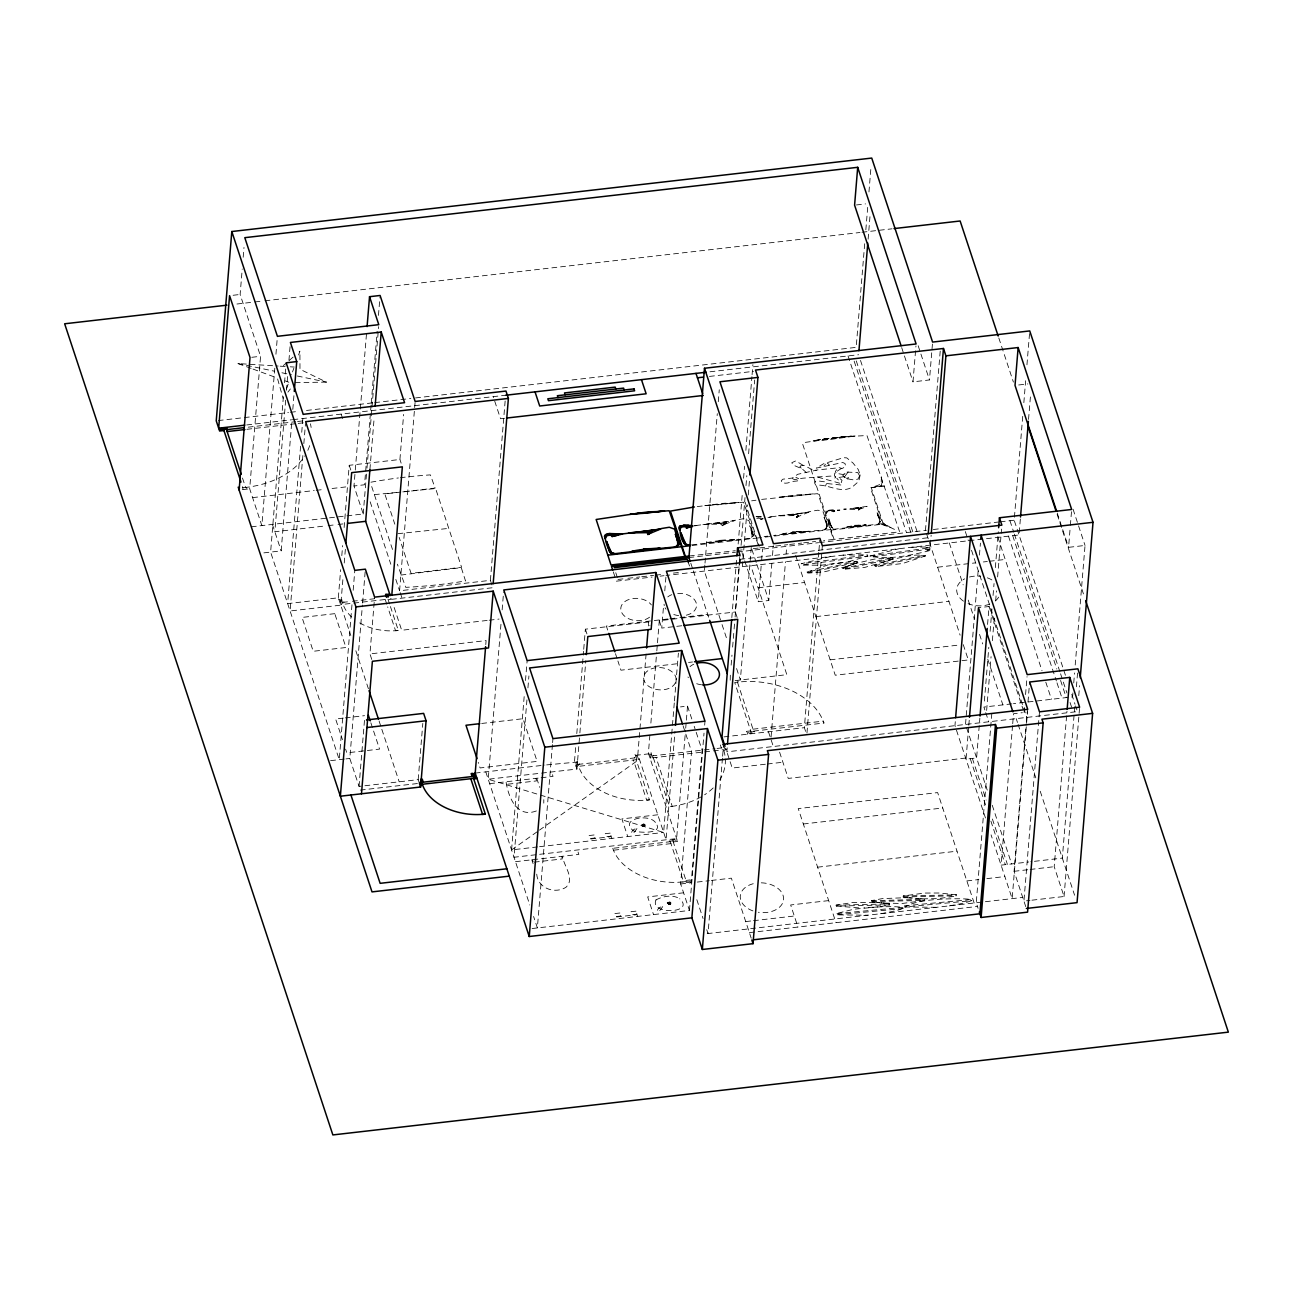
<?xml version="1.0" encoding="UTF-8"?>
<svg xmlns="http://www.w3.org/2000/svg" width="1293" height="1293" viewBox="0 0 1293 1293"><rect width="100%" height="100%" fill="white"/><g stroke="black" fill="none" stroke-linecap="round" stroke-linejoin="round"><path stroke-width="0.75" stroke-dasharray="5 3.75" d="M543.787 803.131L543.803 799.688M880.468 906.619L889.487 904.938L889.536 903.92L885.608 903.257M906.054 897.568L903.257 897.148L903.257 895.952L924.366 893.059L939.365 893.01L956.578 894.837L955.931 896.114L938.152 898.619L921.489 898.861M274.795 368.182L261.849 525.604L249.678 488.786L260.572 356.286L240.126 294.465L242.227 269.009M243.181 257.259L243.989 247.464M275.942 354.234L277.413 336.309M283.393 396.676L270.609 552.095L339.251 759.67L352.181 602.247M284.541 382.728L286.012 364.788M285.656 400.232L274.843 531.746L326.175 525.847M286.48 390.276L287.628 376.328M288.937 360.391L290.246 344.439M263.885 552.871L281.163 550.883L291.976 419.368M292.8 409.412L294.109 393.476M300.59 446.214L287.644 603.621L338.33 597.802L350.823 635.558M301.738 432.266L303.208 414.326M302.853 455.556L290.085 610.975L340.77 605.156L343.081 577.05M303.839 443.612L305.487 423.684M338.33 597.802L340.641 569.696M341.805 555.634L342.629 545.598M344.116 527.528L349.223 465.302L399.925 459.484L401.137 463.153M344.229 563.005L345.393 548.943M251.295 526.817L363.22 513.967L353.975 485.99L355.122 472.042M355.284 470.054L366.598 332.56M353.167 590.303L354.815 570.375M371.091 405.081L364.529 484.778L353.975 485.99M371.253 403.077L377.152 331.347M378.461 315.411L379.932 297.471M363.22 513.967L366.824 470.119M366.986 468.131L378.623 326.66M369.911 469.521L374.178 417.704M419.401 783.316L418.189 779.631L359.05 786.419L349.805 758.458L362.412 605.027M362.59 603.039L365.369 569.162M359.05 786.419L364.497 720.169M371.77 659.446L369.943 653.919L374.614 597.14M399.925 459.484L403.626 414.439M391.456 599.338L492.827 587.701L490.403 580.347L399.585 590.772L415.15 401.476M418.189 779.631L422.811 723.417M490.403 580.347L505.143 401.024M485.78 644.609L486.103 640.585L369.943 653.919M674.283 702.939L663.632 832.45L488.204 779.243L500.989 623.824M502.137 609.876L503.607 591.935M537.581 846.915L511.575 849.905L524.344 694.486M525.491 680.538L527.14 660.61M526.946 699.852L514 857.259L676.627 838.591L685.549 730.189M527.932 687.892L528.918 675.948M552.45 744.606L537.371 927.921L533.589 916.462M552.612 742.618L552.935 738.626M575.627 747.645L574.48 761.69L576.92 769.06L488.204 779.243M576.791 733.584L583.563 651.284M583.725 649.264L585.373 629.19L648.73 621.917L649.943 625.602M576.92 769.06L579.717 734.925M579.878 732.921L585.826 660.642M646.096 654.048L637.837 754.433L666.073 839.803L674.978 731.402M648.407 625.941L648.73 621.917M649.878 735.151L648.391 753.221L676.999 839.69L676.271 840.45M650.88 723.094L656.65 652.836M656.812 650.815L657.313 644.803M657.474 642.799L659.285 620.705L679.294 618.41M681.734 625.764L661.725 628.075L663.665 604.574M664.78 590.869L665.911 577.147M674.445 700.935L678.389 653.11M685.71 728.169L686.211 722.157M686.373 720.153L687.52 706.091L680.49 706.899M704.847 565.089L704.362 571.07L721.413 622.676M705.008 563.101L705.509 557.121M705.671 555.133L717.292 413.647M718.278 401.703L719.264 389.743M532.086 928.536L689.444 910.466L680.668 883.976L691.561 751.475L683.043 725.712M680.668 883.976L691.238 882.763L702.131 750.263L694.212 726.327M689.444 910.466L704.022 733.131M704.669 725.163L704.992 721.171M731.822 617.569L736.735 557.8M738.158 544.014L742.424 492.213M743.572 478.265L744.542 466.304M745.867 450.368L751.928 376.635M752.09 374.647L752.898 364.674M722.448 758.199L708.031 933.546L706.156 927.905M722.609 756.211L723.595 744.251M737.155 617.504L735.329 611.977L740 555.198M730.319 675.188L730.173 682.316M731.143 665.152L731.967 655.115M732.63 647.082L733.939 631.032M734.101 629.012L734.941 618.975M735.103 616.971L740.049 556.75M741.083 545.387L745.01 497.579M745.996 485.618L746.821 475.662M748.615 453.73L754.676 380.013M727.199 747.839L726.86 751.847L1077.457 711.603L1075.566 705.865M742.376 566.706L742.861 560.726M743.022 558.738L747.451 504.933M748.275 494.977L749.584 479.024M751.265 547.505L740.372 680.005L736.59 668.546M771.856 563.295L768.802 600.502L758.231 601.714L761.448 562.552M761.609 560.58L762.579 548.83M772.503 555.457L773.295 545.662M771.064 737.155L785.481 561.808M786.128 553.84L786.451 549.864M805.587 731.353L804.359 727.668L818.776 552.321M818.938 550.333L819.762 540.361M806.961 733.034L822.364 545.743M864.694 243.747L856.176 347.364L412.839 398.244M865.841 229.798L867.813 205.878M868.961 191.946L871.078 166.037M868.12 239.157L870.076 215.236M932.431 344.067L929.473 379.948L913.003 381.839L915.945 345.958M940.221 351.082L925.465 530.405L960.117 635.17M930.346 545.129L931.154 535.173M955.285 721.672L954.961 725.664L986.058 819.73M978.138 571.021L965.515 724.452L987.238 790.12M979.447 555.085L980.433 543.125M968.651 727.28L966.033 759.153L976.603 757.94L979.868 718.084M968.813 725.276L969.314 719.296M987.577 624.438L989.048 606.514L978.478 607.726M984.377 701.081L988.806 647.292M990.115 631.34L992.07 607.435M993.056 595.475L994.042 583.531M995.351 567.579L998.309 531.714M986.64 710.439L991.068 656.634M992.377 640.698L994.349 616.793M995.658 600.841L996.483 590.885M997.63 576.937L1001.558 529.112M991.812 713.461L976.247 902.756L978.074 908.284M1065.432 675.237L1014.181 520.222L1022.86 414.617M1023.846 402.656L1025.64 380.74M1026.949 364.804L1029.584 332.915M1020.355 519.01L1019.046 534.946L666.008 575.466M1028.549 419.385L1030.683 393.476M1012.548 725.664L1001.089 865.146L1028.743 861.978M1012.71 723.676L1013.534 713.72L1022.327 712.702M1024.088 712.508L1024.589 706.528M1025.559 694.567L1027.046 676.643M1025.753 906.635L1014.084 871.304L1026.206 723.854M1026.367 721.85L1027.175 711.893M1028 701.921L1029.632 682.009M1027.725 709.34L1012.16 898.635L991.068 834.858M1039.491 711.813L1023.927 901.108L1029.955 900.413M1075.21 665.006L1085.037 545.452L1068.568 547.343L1070.2 527.415M1070.362 525.411L1071.509 511.478M1031.959 900.187L1064.058 896.502L1054.199 866.698L1066.984 711.263M1072.915 692.903L1072.592 696.879L1013.453 703.667M1073.74 682.93L1074.548 672.974M1074.774 706.689L1062.329 858.116L1030.715 861.752M1076.422 686.761L1077.732 670.825M1078.766 695.666L1079.59 685.694M1064.058 896.502L1079.623 707.206M670.065 903.71L669.677 902.546L667.996 902.74L668.384 903.904L670.259 903.807M286.448 388.934L289.147 381.387M292.509 371.948L293.867 368.182M298.586 354.961L299.928 351.195L296.905 353.797M841.226 482.693L842.034 480.301L839.028 477.796M834.906 478.119L835.423 476.858M828.7 465.351L829.12 464.413L827.229 463.217M806.476 472.656L799.995 466.983L800.561 465.852L804.052 465.302L810.953 469.036L816.336 470.232M825.467 464.171L823.916 465.997M850.81 565.186L853.138 564.184M667.834 902.756L670.227 902.191M836.684 469.65L835.391 471.509L836.054 472.672M844.458 474.143L845.04 473.303M287.919 392.102L290.359 388.951M881.438 476.81L881.115 484.083L871.644 487.606M825.451 486.055L826.502 483.614M843.133 562.455L821.184 565.251L801.628 565.089L867.878 556.103L866.763 554.745L843.101 555.15M848.58 561.647L867.878 556.103M847.432 566.221L842.648 568.257L843.004 569.324L864.823 567.385L888.113 560.629M848.273 565.946L846.883 566.56M847.691 566.189L849.194 565.558M856.419 562.875L857.679 562.261L856.968 561.324L852.604 561.372L831.367 564.265M888.744 560.548L890.812 559.578C901.544 557.833 915.202 553.194 925.61 555.861L875.474 566.625L874.698 565.51L877.026 564.491M644.609 826.227L645.255 824.934L643.849 823.948L641.409 824.805L641.829 826.082L644.544 826.049M930.136 548.943L926.855 550.252L930.928 550.252C912.082 555.247 887.418 560.322 869.85 556.055L929.764 547.796L930.136 548.943L870.237 557.218M656.036 899.847C648.941 915.056 696.135 913.65 679.665 898.748M283.312 365.58L287.838 361.652M289.357 360.343L295.402 355.106M745.14 502.153L759.185 546.276M848.192 471.913L845.396 475.646L846.511 477.537L848.596 477.86L846.527 478.168L847.481 479.073M511.575 849.905L537.807 831.302M539.44 830.138L639.437 759.233L638.483 759.347M830.3 556.604L801.191 563.748L867.49 554.939M846.495 566.609L824.659 571.716L808.755 573.074L806.994 572.072L856.968 561.324M886.529 561.081L879.563 563.748M887.224 561.194L889.002 560.532M949.321 905.86C959.309 904.082 987.367 898.974 959.212 898.78C941.676 898.619 916.43 899.863 904.777 906.975L971.9 900.671M723.967 524.619L722.189 525.782L721.478 524.118L702.875 524.408L715.756 523.229M724.63 524.231L734.974 520.497L714.851 523.293L723.935 523.39L722.189 525.782L725.05 522.711L717.308 523.099M642.104 824.902L642.766 826.437L644.237 826.372L644.464 825.031L642.201 824.708L642.589 825.871L644.657 825.645M797.135 479.137L794.71 479.703L791.429 478.151M643.025 824.449L642.233 825.29L643.558 826.049M668.82 902.466L668.028 903.306L669.354 904.082M762.805 518.638L760.656 519.527L763.209 518.703M830.607 523.746L830.639 524.425A12.849 8.809 4.7 0 1 829.055 521.321A23.921 16.373 4.7 0 1 828.942 520.804L831.383 526.073A22.304 15.274 4.7 0 0 831.9 527.221C836.167 531.989 827.472 524.813 828.958 521.111M536.369 810.953C517.006 818.275 508.505 797.7 506.08 782.071L505.983 781.78M842.713 568.435L892.59 557.703L893.172 558.657L843.004 569.324M874.763 565.688L924.931 555.02M756.761 518.412L757.795 518.234A4.138 2.828 4.7 0 1 758.765 518.218L761.205 518.574M807.382 572.944L857.679 562.261M694.583 525.928L696.846 525.459L694.422 525.718M767.961 517.588L771.194 516.925L767.67 517.248M801.046 513.353L809.321 511.963L796.536 517.248L795.825 515.584L777.222 515.875L801.046 513.353C788.843 523.18 805.507 512.464 799.801 513.547M854.786 508.165L860.201 507.907L858.213 510.04L859.425 508.375L853.057 508.311L867.15 506.355C858.875 510.396 853.38 509.232 843.699 509.2L853.703 508.262M751.621 500.844L755.985 500.213M837.088 437.535L812.44 440.913L851.457 436.097L821.524 439.394L840.87 436.905L866.326 435.563A2.117 1.455 4.7 0 1 867.07 435.806L899.637 531.843L834.066 539.375L802.678 444.097A6.142 4.202 4.7 0 1 802.791 443.564L802.953 443.305A2.408 1.649 4.7 0 1 803.292 442.966L803.438 442.852A1.923 1.309 4.7 0 1 804.537 442.481L848.273 436.307M761.642 499.405L817.321 493.684A3.281 2.247 4.7 0 1 817.968 493.813L833.581 539.423L823.609 540.571M400.959 575.062L461.262 567.643L465.528 580.945A385.944 264.192 4.7 0 1 405.727 587.345L397.371 564.184M697.234 506.614L712.233 504.755M695.779 525.524L730.642 521.241A54.274 37.158 4.7 0 0 736.137 519.931L743.653 518.719L748.906 520.578L752.009 530.001L752.445 535.35L749.778 525.782L753.609 535.625L750.344 538.033L752.106 536.466L751.589 529.597L753.334 535.722L751.088 538.244L730.998 540.232M691.593 544.87L720.363 541.46M764.147 536.563L767.719 536.126M712.459 504.674L720.605 503.64A42.297 28.963 4.7 0 1 725.761 503.203L727.846 503.171A83.011 56.827 4.7 0 0 736.865 502.589L738.901 502.379L720.104 504.561A116.063 79.455 4.7 0 1 717.68 504.803L704.556 505.611L742.99 502.217A3.281 2.247 4.7 0 1 743.62 502.347L758.7 546.325M793.32 533.088L773.553 535.447M404.661 491.712L435.127 488.091L430.407 474.887A385.944 264.192 4.7 0 0 400.394 477.715M813.249 493.845L794.452 496.027A116.063 79.455 4.7 0 1 792.027 496.27L778.903 497.078L794.953 495.106A42.297 28.963 4.7 0 1 800.108 494.669L802.193 494.637A83.011 56.827 4.7 0 0 811.212 494.055L812.57 493.91M856.419 204.957L865.567 203.906M233.096 295.273L240.126 294.465M236.942 304.017L252.959 302.174M254.963 301.948L262.98 301.027M264.984 300.784L859.974 232.498M861.978 232.255L892.025 228.813M251.779 357.304L260.572 356.286M218.242 420.581L288.452 412.532M290.472 412.289L298.489 411.368M306.522 410.447L372.707 402.85M374.728 402.624L410.835 398.486M246.753 424.944L290.893 419.886M292.897 419.659L505.159 395.286M709.986 371.786L858.617 354.718M248.224 427.175L295.612 421.728M297.584 421.502L303.516 420.823M246.882 429.308L296.242 423.635M298.214 423.409L304.146 422.73M709.453 376.425L753.48 371.366M504.512 418.286L500.536 418.738L493.231 396.66M1018.69 384.975L1027.838 383.924M242.405 487.817L246.381 487.348L246.753 488.447L242.454 488.948M242.567 489.611L249.678 488.786M252.604 497.627L314.215 490.548M316.203 490.322L324.155 489.417M332.107 488.495L348.011 486.669M402.802 491.873L435.612 488.512L461.569 567.239L411.077 573.365L399.198 537.435M328.147 525.621L336.051 524.716M338.023 524.489L343.938 523.81M397.953 533.686L448.816 528.384L448.477 527.366M884.525 486.136L870.48 487.752L882.359 523.665L830.833 529.58M719.862 541.525L713.946 542.187C736.768 538.761 707.918 541.428 705.59 543.173L734.553 539.827L721.817 540.361M805.345 531.698L825.435 529.71L827.956 527.091L823.253 512.044L818 510.185L810.485 511.398A54.274 37.158 4.7 0 1 804.989 512.707L768.204 517.135M692.111 545.501L756.001 538.163M756.486 538.114L772.454 536.272M774.442 536.045L830.348 529.629M831.011 530.13L883.345 524.118L871.288 487.655M689.363 555.974L735.281 550.705M737.285 550.479L745.269 549.557M753.253 548.652L759.233 547.957M759.718 547.909L773.699 546.293M775.687 546.066L787.663 544.692M789.667 544.466L801.644 543.092M803.648 542.866L815.624 541.492M688.927 557.558L735.555 552.208M737.511 551.982L818.631 542.672M819.487 542.575L926.386 530.308M933.352 529.5L998.212 522.049M1000.216 521.822L1014.181 520.222M338.96 599.693L341.691 600.065M341.902 600.712L340.334 600.906L341.708 605.059L343.275 604.882L341.465 599.402L343.033 599.225L344.035 602.231M342.467 602.409L350.403 601.504M352.391 601.277L374.243 598.772M340.56 604.51L341.497 604.397M384.797 599.548L343.098 604.332A46.144 31.582 4.7 0 0 351.777 617.165M390.292 598.804L391.246 598.691M388.951 599.629L390.518 599.451M739.935 559.336L927.905 537.775M618.006 579.458L625.925 578.537M627.897 578.31L639.76 576.953M641.748 576.726L653.611 575.369M655.599 575.143L663.503 574.221M673.394 573.09L681.314 572.185M616.389 581.171L652.108 577.066M660.044 576.161L664.02 575.692M929.764 547.796L925.933 547.489L930.039 546.826M869.85 556.055L899.055 548.717M892.59 557.703L873.939 559.19L854.447 563.748M893.172 558.657L889.972 560.225M925.61 555.861L902.611 563.506L875.474 566.625M806.994 572.072L829.185 564.524M758.118 587.814L804.585 582.48M937.635 567.207L975.407 562.875M983.359 561.954L987.335 561.501M989.323 561.275L1005.227 559.449M390.421 606.546L398.341 630.483L395.593 630.806L387.674 606.853M487.154 620.446L401.687 630.257L393.266 604.801M489.142 620.22L499.082 619.072M667.964 618.959L606.352 626.038L608.179 631.566M669.952 618.733L677.904 617.828M679.892 617.601L707.724 614.401M681.298 618.183L735.329 611.977M815.883 616.632L948.933 601.358M676.611 663.81L620.947 670.194L617.909 660.998M688.539 662.436L692.515 661.984M830.154 659.834L959.244 645.013M343.324 718.116L335.63 719.005L342.467 739.693M345.263 717.89L364.513 715.676M735.103 680.619L786.839 674.671L750.813 565.736M753.011 729.187L823.285 721.122L823.916 723.046A72.198 49.425 4.7 0 0 737.463 682.154L734.715 682.478L751.071 731.967M481.707 723.45L523.002 718.714L537.112 761.399L480.091 767.945L478.248 762.385M330.604 760.656L344.52 759.056M345.958 758.894L349.805 758.458M750.716 730.884L746.4 731.369L746.756 732.468L754.611 731.563L754.967 732.662L749.003 733.341L748.647 732.242M753.641 731.111L823.916 723.046M723.935 736.897L804.359 727.668M1011.902 703.845L983.892 707.061L985.104 710.746M475.21 773.085L544.903 765.084M546.68 764.89L577.211 762.062M635.542 755.371L651.122 753.577M577.421 762.725L575.854 762.902L577.228 767.056L578.795 766.878L576.985 761.415L578.553 761.238L579.555 764.244M635.768 756.033L637.336 755.839L638.71 759.993L637.142 760.187L635.332 754.708L633.764 754.886L634.75 757.908M651.349 754.239L649.781 754.417L651.155 758.571L652.723 758.393L650.912 752.93L652.48 752.752L653.466 755.759M577.987 764.422L636.318 757.714M651.898 755.936L715.029 748.679M717.001 748.453L722.916 747.774L723.547 749.698A72.198 49.425 4.7 0 1 725.017 755.888M360.278 790.104L417.429 783.542M576.064 766.507L577.017 766.41M636.948 759.637L578.617 766.329A59.171 40.503 4.7 0 0 649.442 799.85L636.172 759.718M649.991 758.021L650.929 757.924M652.529 757.843L723.547 749.698M726.019 749.293L725.082 749.407L723.918 745.899M723.724 750.247L725.292 750.069M489.675 783.655L539.165 777.982M541.153 777.756L553.032 776.382L551.561 771.969M765.359 764.228L732.226 768.042L725.648 748.162M767.315 764.018L782.911 762.224M965.677 758.054L788.261 778.418L779.34 751.427M649.442 799.866L646.694 800.189L633.425 760.042M653.321 757.763L669.515 806.735L672.263 806.428L656.068 757.439M657.798 814.784L621.885 818.905L627.735 836.571M643.736 824.077L644.787 826.033C642.185 827.762 640.681 822.332 643.817 824.352M644.367 824.756L644.932 825.726M539.585 846.689L663.632 832.45M803.325 823.997L942.726 807.996M670.97 843.618L613.367 850.228L612.737 848.321L670.324 841.711M673.249 841.937L677.564 841.436L677.209 840.353L669.37 841.242L668.998 840.159L674.962 839.464L675.334 840.563M515.471 861.688L578.828 854.414L577.373 849.986M534.284 862.156L562.245 858.94L561.825 856.354M685.985 880.42L690.3 879.919L690.656 881.018L682.817 881.907L683.173 883.006L689.137 882.327L688.781 881.228M817.612 867.183L957.014 851.182M697.25 882.068L709.291 880.695M711.295 880.452L731.369 878.157L751.201 938.152M683.593 892.8L647.696 896.922L653.531 914.587M655.923 899.976C662.42 896.243 673.281 894.077 679.924 899.007M667.511 902.498L671.051 902.967L669.532 904.631L667.624 904.098L667.204 902.821L669.483 901.981L670.728 903.742M667.899 902.918L668.578 904.453L670.356 904.082M668.723 904.146L670.792 903.92M1014.084 871.304L1028.129 869.688M1030.133 869.462L1054.199 866.698M966.841 880.921L978.849 879.547M986.85 878.626L1004.855 876.557M828.668 900.607L790.653 904.971L797.943 927.049M872.775 901.851L871.434 900.623L882.343 898.619L907.136 897.633M889.487 904.938L836.312 906.037L836.118 905.132L852.911 902.466L877.511 902.514M906.49 897.714L918.79 898.7M836.312 906.037L861.688 908.122M879.579 902.74L877.769 902.482M881.309 902.724L884.105 903.144M921.23 898.894L909.27 897.665M884.493 903.112L902.288 903.468L924.802 900.429L924.737 899.411L920.761 898.667M745.722 921.586L751.556 920.907M753.496 920.697L794.306 916.01M904.777 906.975L936.52 907.314M880.565 913.747C930.944 904.809 881.519 906.231 863.869 907.88M707.223 933.643L1022.715 897.423M749.374 932.625L977.476 906.441M837.929 437.438L847.885 436.42M756.308 516.715L761.011 516.958M756.082 516.65L760.106 516.553M374.372 494.621L400.878 492.067L384.813 493.942L394.818 524.198M904.389 905.827L971.528 899.508M902.918 907.379L835.779 913.698L853.816 909.221L879.192 906.765M903.29 908.543L836.167 914.862L867.765 915.218M817.257 476.972L834.05 475.889M734.23 539.844L717.857 540.345L720.104 540.361M844.022 476.664L836.426 477.844L834.341 475.792L834.842 473.076L843.165 474.531M836.118 905.132L889.536 903.92M903.193 896.97L956.497 895.758M871.434 900.623L924.737 899.411M903.257 895.952L956.578 894.837M871.741 901.512L924.802 900.429M295.208 382.663L326.386 382.098L299.976 369.265L299.928 351.195M796.149 531.827L808.901 531.294L788.294 533.653C811.115 530.227 782.265 532.894 779.938 534.639L808.578 531.31L792.205 531.811L794.452 531.827M831.334 510.444A16.195 11.087 4.7 0 0 834.195 510.622C832.934 513.03 831.512 511.252 839.836 510.089L830.268 510.024L826.938 510.687L826.13 512.416L826.389 513.224L827.94 510.816L834.842 511.091A6.384 4.38 4.7 0 1 832.999 511.495L832.239 511.511A2.683 1.826 4.7 0 1 831.512 511.43L827.924 511.107A5.35 3.653 4.7 0 0 827.229 511.381L826.389 513.224L826.082 510.897A2.796 1.907 4.7 0 1 827.181 510.218L831.351 510.428M761.367 516.764L757.504 516.731L760.898 517.135M251.133 368.408L237.944 363.559L278.173 366.048M280.177 366.178L288.226 366.679M290.246 366.808L294.271 367.05M832.627 510.234C839.399 510.961 826.615 509.652 832.142 510.169M841.533 468.389L837.508 470.927L837.605 473.028M237.944 363.559L274.294 371.172M281.939 372.772L291.507 374.776M297.309 376.004L326.386 382.098M798.654 478.636L795.841 477.311M860.491 507.454C864.484 506.63 852.863 514.161 861.348 507.325M725.454 522.081C731.127 520.982 714.609 531.585 726.698 521.887M911.856 547.246L929.425 546.907M876.395 902.369L872.581 902.061M881.503 524.344L890.877 527.689L882.925 522.841M253.024 369.087L277.526 378.089M285.074 380.853L288.84 382.243M882.424 524.231L888.517 526.574L883.135 523.487M882.957 523.94L894.497 529.403M878.464 902.595L876.783 902.32M655.438 822.445C648.456 813.038 618.313 819.293 633.683 830.995C641.441 833.031 664.925 833.985 655.147 822.073M669.16 904.211L667.689 902.304M803.018 465.27L795.745 460.89L791.849 462.7L792.868 464.93L802.032 468.842L799.995 466.983M838.349 479.994L836.749 478.168M844.652 476.341L845.234 477.715M830.494 523.423L829.298 519.915A21.189 14.514 4.7 0 0 828.118 517.41L828.684 519.657A17.585 12.025 4.7 0 1 828.861 520.4L828.942 520.804M533.088 863.611L531.779 859.813M536.724 874.165C537.775 888.372 554.956 894.4 566.075 887.208C575.337 878.432 563.603 865.987 562.52 856.273M1073.077 509.248L1085.037 545.452M1057.221 513.046L1068.568 547.343M998.81 337.974L1013.405 382.082M1057.157 514.388L1084.423 596.849M1071.768 694.373L1075.016 704.249M1009.946 520.707L1013.744 532.199M1014.375 534.106L1059.937 671.891M1060.583 673.815L1066.903 692.951M1070.071 702.519L1072.608 710.18M1012.71 535.674L1056.801 669.031M1060.583 680.457L1066.256 697.606M1008.492 536.159L1056.365 680.942M1056.995 682.849L1062.022 698.091M997.921 537.371L1042.013 670.728M1045.795 682.154L1051.468 699.303M918.175 345.748L929.473 379.948M965.321 531.568L968.36 540.765M971.512 550.285L1026.771 717.421M989.048 606.514L1022.844 708.709M901.69 347.639L913.003 381.839M1016.201 718.633L1017.478 722.448M1018.108 724.371L1035.79 777.869M1040.218 791.235L1074.596 895.225M949.321 542.947L963.172 584.856M968.215 600.097L974.518 619.153M979.544 634.394L982.696 643.914M987.739 659.155L1002.867 704.879M963.253 644.641L968.312 659.947L835.246 675.221L794.856 553.032M985.719 712.588L988.757 721.785M860.491 360.424L917.028 531.375M856.273 360.909L912.793 531.859M854.156 361.151L910.692 532.102M848.046 355.931L906.458 532.587M992.248 805.264L1011.643 863.934M972.368 758.425L986.139 800.076M992.394 819.002L1007.425 864.419M970.251 758.668L985.913 805.992M990.907 821.136L1005.308 864.661M974.146 902.999L937.635 792.593L798.234 808.594L835.973 922.685M856.483 563.053L853.509 564.136M854.075 563.796L852.588 564.524M850.972 564.896L848.903 565.865M885.22 903.306L883.378 902.95M881.648 902.967L879.111 902.514M751.896 549.396L756.276 562.649M756.906 564.54L768.802 600.502M741.956 552.499L758.231 601.714M739.337 557.509L741.148 563.021M768.462 731.79L773.327 746.514M722.044 624.584L727.102 639.873M737.883 680.975L738.238 682.074M737.463 682.154L753.819 731.66M747.71 732.355L747.338 734.214M690.818 563.263L692.709 568.968M693.339 570.876L709.55 619.929M688.409 562.633L689.525 566.011M720.346 744.946L721.349 747.968M659.285 620.705L661.725 628.075M687.52 706.091L691.787 718.973M615.775 572.718L617.456 577.777M613.335 571.959L615.161 577.486M615.468 653.644L617.294 659.155M691.238 882.763L689.719 881.115M696.83 899.686L703.053 918.499M672.893 840.838L686.341 881.503M670.146 841.161L683.593 881.826A59.171 40.503 4.7 0 1 612.769 848.305M585.373 629.19L587.814 636.56M644.722 824.595L641.7 824.934M669.919 902.045L670.582 904.049M611.88 838.397L611.298 836.636L590.206 839.06L590.788 840.806M637.675 916.414L637.11 914.652L616.001 917.076L616.583 918.838M536.724 778.257L539.731 787.356M536.013 778.338L536.433 780.924L507.793 784.204L506.678 781.699M532.474 859.732L533.152 861.768M485.78 771.873L529.791 905.003M371.705 486.556L392.991 550.931M341.174 414.116L342.629 418.528M370.17 501.813L390.825 564.265M395.836 579.409L399.585 590.772M400.2 592.614L402.01 598.126M349.223 465.302L351.049 470.814M387.981 599.176L389.807 604.704M385.233 599.483L387.06 605.011M355.85 650.751L368.408 688.749M379.091 721.041L399.181 781.812M370.849 722.771L379.56 749.1L346.815 752.849L345.587 749.1M272.403 524.392L281.163 550.883M242.486 478.038L245.605 487.445A85.225 58.347 4.7 0 0 304.792 455.928M242.486 486.669L242.858 487.768M277.639 378.994L283.07 398.373M701.566 684.789A16.292 11.152 4.7 0 1 694.583 682.849M688.377 677.694A16.292 11.152 4.7 0 1 687.973 676.999M690.009 666.655A16.292 11.152 4.7 0 1 693.759 664.246M675.447 682.672A16.292 11.152 4.7 0 1 648.262 686.001A16.292 11.152 4.7 0 1 655.567 667.77A16.292 11.152 4.7 0 1 675.722 681.977M677.71 593.422A16.292 11.152 4.7 0 1 696.264 603.104A16.292 11.152 4.7 0 1 683.965 615.597M678.68 615.597A16.292 11.152 4.7 0 1 672.619 614.062M665.96 609.165A16.292 11.152 4.7 0 1 665.087 607.807M664.279 605.657A16.292 11.152 4.7 0 1 664.069 604.187M667.786 596.913A16.292 11.152 4.7 0 1 671.778 594.683M649.571 617.181A16.292 11.152 4.7 0 1 625.133 616.616A16.292 11.152 4.7 0 1 627.59 600.017A16.292 11.152 4.7 0 1 651.381 604.914M998.616 597.14A21.706 14.869 4.7 0 1 995.06 601.18M989.743 604.138A21.706 14.869 4.7 0 1 968.085 603.637M963.495 601.164A21.706 14.869 4.7 0 1 964.643 578.844M969.459 577.017A21.706 14.869 4.7 0 1 980.53 576.258M987.351 577.826A21.706 14.869 4.7 0 1 994.204 581.511M761.27 882.828A21.706 14.869 4.7 0 1 783.542 899.686A21.706 14.869 4.7 0 1 758.328 912.26M752.914 910.902A21.706 14.869 4.7 0 1 740.259 896.275A21.706 14.869 4.7 0 1 754.336 883.458M309.641 445.649A85.225 58.347 4.7 0 1 306.732 452.582M310.433 423.797A85.225 58.347 4.7 0 1 311.128 427.466M370.946 482.192A385.944 264.192 4.7 0 1 398.406 477.957M398.325 630.467A46.144 31.582 4.7 0 1 357.757 621.739M725.341 759.007A72.198 49.425 4.7 0 1 719.651 780.002M713.186 787.922A72.198 49.425 4.7 0 1 704.62 794.775M701.339 796.763A72.198 49.425 4.7 0 1 669.499 806.703M826.486 527.382L824.692 529.5L827.601 527.738L825.936 521.047L826.486 527.382M879.838 522.097L878.577 523.568L880.678 521.532L877.026 511.139A17.003 11.637 4.7 0 0 877.139 512.804L877.527 514.388A172.826 118.309 4.7 0 1 878.69 517.992L879.515 520.546A22.304 15.274 4.7 0 1 879.773 521.726L879.45 517.669L879.838 522.097M860.184 474.935L858.762 481.319L852.135 487.17C840.741 494.039 827.876 483.76 815.77 485.263L814.768 483.34C813.249 479.17 822.203 481.788 824.498 481.772L825.338 483.372L841.016 485.004L841.727 483.76L817.564 477.085L802.614 478.216L799.122 478.863L797.522 480.931L790.815 481.626A7.386 5.059 4.7 0 1 781.505 482.354L781.279 480.657L782.911 479.186L792.189 478.071L797.7 474.305L817.564 469.925L839.367 467.71L842.147 468.502L845.735 466.482L845.008 463.524L842.81 462.522L816.271 468.114L823.576 463.751L843.537 457.69L846.753 457.884L852.944 462.975L858.261 469.521L860.184 474.935M882.408 481.141L881.373 485.279L872.985 487.461L883.071 485.602L882.408 481.141M879.127 518.978L877.915 515.034L879.127 518.978M636.932 828.538C629.982 839.771 629.594 828.991 636.932 828.538M662.727 906.571C655.793 917.788 655.406 907.023 662.727 906.571M798.541 515.196L796.536 517.248L799.381 514.178L789.199 514.759L798.541 515.196M827.229 526.429L824.11 517.248L827.229 526.429M859.603 475.872L858.051 478.992L854.431 480.059L845.638 478.491L842.761 475.679L843.909 474.66A3.766 2.57 4.7 0 1 846.899 472.09L857.776 472.559L859.603 475.872M857.825 525.637L851.942 526.623C884.412 523.94 852.491 524.683 845.105 527.415L866.132 524.974L854.673 525.314L857.825 525.637M820.231 439.475L812.392 440.994A298.101 204.068 4.7 0 0 829.815 439.523L855.869 435.935L820.231 439.475M334.774 613.658L302.045 617.424L313.229 651.284L345.974 647.518L334.774 613.658M594.069 834.971L589.042 835.553L590.044 838.575L595.071 837.993L594.069 834.971M610.151 833.128L605.253 833.694L606.255 836.716L611.136 836.151L610.151 833.128M619.88 913.003L614.838 913.569L615.84 916.592L620.866 916.01L619.88 913.003M635.946 911.161L631.049 911.71L632.051 914.733L636.948 914.167L635.946 911.161M830.025 523.617L831.981 527.415L830.025 523.617"/><path stroke-width="1.5" d="M1080.237 677.726L1093.021 522.307L1029.745 330.927L932.592 342.079L871.741 158.069L231.803 231.528L216.238 420.823L219.034 429.276L220.198 429.826M239.124 489.999L250.018 357.498L229.572 295.677L218.679 428.177L244.749 425.187M294.271 391.472L296.727 361.587L290.408 342.451L381.225 332.026L404.58 402.689L303.208 414.326L286.173 362.8L296.727 361.587M345.894 542.931L351.664 472.656L402.349 466.838L391.795 595.33M367.083 326.579L369.539 296.695L380.094 295.483L415.15 401.476L505.967 391.052L508.391 398.422L493.166 583.725M231.803 231.528L355.931 606.918L340.366 796.213L420.629 787.001L426.076 720.751L423.635 713.38L366.469 719.942M390.195 595.54L365.66 521.321L369.911 469.521M375.164 405.76L381.225 332.026M361.49 793.789L372.384 661.289L488.544 647.955L493.215 591.16L355.931 606.918M1026.367 908.462L1077.053 902.643L1092.617 713.364L1041.932 719.183L1043.144 722.852L1027.579 912.147L981.112 917.48L996.677 728.185L995.465 724.516L767.363 750.683L768.592 754.369L753.027 943.664L702.341 949.482L691.868 917.836L529.241 936.504L475.21 773.085L485.618 646.613M529.241 936.504L544.806 747.209L493.215 591.16M586.327 654.63L587.814 636.56L651.171 629.287L655.842 572.492L503.769 589.947L527.14 660.61L679.197 643.154L655.842 572.492M646.581 648.019L648.068 629.95M690.187 561.356L688.927 557.558L704.491 368.263L916.107 343.97L857.695 167.314L244.797 237.67L277.413 336.309L378.784 324.672L369.539 296.695M675.479 725.373L681.637 650.508L529.564 667.964L552.935 738.626L704.992 721.171L681.637 650.508M691.868 917.836L707.433 728.541L544.806 747.209M702.341 949.482L717.906 760.187L707.433 728.541M731.66 619.557L721.995 737.123L725.034 746.32M736.897 555.796L737.56 547.828L762.902 544.919L704.491 368.263M727.523 743.814L737.753 619.347L683.738 625.537M749.908 475.048L757.94 377.411L755.5 370.057L943.47 348.48L945.91 355.834L931.316 533.169M857.695 167.314L854.592 205.167L901.076 345.748M858.94 350.726L867.781 243.132M928.229 533.783L943.47 348.48M955.624 717.696L970.526 536.369L1027.725 709.34L723.595 744.251L666.396 571.28L1093.021 522.307M980.757 539.149L981.08 535.157L1027.208 674.639L1077.893 668.82L1092.617 713.364M969.475 717.308L978.478 607.726L1012.904 711.829M980.029 716.096L987.238 628.43M998.632 527.738L999.441 517.766L1071.671 509.474L1018.141 347.542L945.91 355.834M1018.141 347.542L1015.021 385.395L1056.591 511.139M995.465 724.516L979.9 913.795L753.803 939.752M1020.516 517.006L1028.388 421.373M1067.145 709.275L1069.764 677.403L1029.632 682.009L1039.491 711.813L1079.623 707.206L1069.764 677.403M692.369 526.413L691.351 526.768A11.508 7.871 4.7 0 1 688.619 527.156L687.892 527.172A6.045 4.138 4.7 0 1 686.858 527.124L684.417 526.752A4.138 2.828 4.7 0 0 683.447 526.768L682.413 526.946A7.855 5.382 4.7 0 0 681.055 527.366L679.536 530.162L678.873 528.158A3.879 2.651 4.7 0 1 678.97 527.334L679.1 527.059A4.93 3.378 4.7 0 1 680.005 526.025L686.664 525.491A51.704 35.396 4.7 0 0 689.137 525.75L692.418 526.154M692.579 526.332L686.308 528.061L690.22 526.267L683.157 525.265L688.345 525.346M642.96 531.633L650.702 531.245L647.841 534.316L649.587 531.924L640.504 531.827L660.626 529.031L647.841 534.316L647.13 532.651L628.527 532.942L641.409 531.762M694.389 506.985L670.437 511.091L685.371 556.443L689.363 555.974M638.112 513.208L646.258 512.173A42.297 28.963 4.7 0 1 651.413 511.737L653.515 511.705A83.011 56.827 4.7 0 0 662.517 511.123L664.554 510.913L645.757 513.095A116.063 79.455 4.7 0 1 643.332 513.337L630.208 514.145L668.643 510.751A3.281 2.247 4.7 0 1 669.273 510.88L684.886 556.491L611.023 564.976L596.154 519.479L637.885 513.289M644.625 550.155L615.452 553.63L610.522 553.113C607.597 547.408 599.596 530.841 612.316 534.025A51.704 35.396 4.7 0 0 614.789 534.284L618.199 534.769L617.003 535.302A11.508 7.871 4.7 0 1 614.272 535.69L613.545 535.706A6.045 4.138 4.7 0 1 612.51 535.658L610.07 535.286A4.138 2.828 4.7 0 0 609.1 535.302L608.066 535.48A7.855 5.382 4.7 0 0 606.708 535.916L605.189 538.696L604.526 536.692A3.879 2.651 4.7 0 1 604.623 535.868L604.752 535.593A4.93 3.378 4.7 0 1 605.657 534.559L609.278 533.54L622.499 533.993L611.961 536.595L615.872 534.801L608.809 533.799L613.997 533.88M226.922 305.164L64.65 323.783L332.867 1134.931L1228.35 1032.137L1085.684 600.679M894.029 228.586L960.133 220.99L998.18 336.051M505.547 395.254L706.156 372.222M226.501 429.664L244.264 427.627M223.931 430.521L219.616 431.022L219.26 429.923L227.099 429.017L226.744 427.935L220.78 428.613L221.135 429.712M508.391 398.422L305.649 421.68L354.815 570.375L365.369 569.162L374.614 597.14L740 555.198L737.56 547.828M227.132 431.571L244.894 429.535M697.444 377.798L703.457 377.12M757.94 377.411L719.926 381.774L773.456 543.707L819.924 538.373L822.364 545.743L1001.881 525.136L999.441 517.766M506.5 418.059L703.295 395.464M347.898 523.358L365.66 521.321M645.514 550.058L639.599 550.737C662.436 547.295 633.57 549.961 631.243 551.707L660.206 548.361L647.47 548.895M656.65 548.765L676.756 546.777L679.261 544.159L674.558 529.112L669.305 527.253L661.79 528.465A54.274 37.158 4.7 0 1 656.294 529.774L621.432 534.057L613.609 533.847M607.791 555.182L681.653 546.697M682.138 546.648L690.123 545.727M688.927 557.558L611.508 566.447L612.737 570.132M614.11 567.675L687.31 559.271L688.409 562.633M389.646 593.875L387.35 594.828M387.577 595.475L389.145 595.297M694.503 661.757L722.334 658.557M366.937 727.539L426.076 720.751M479.735 723.676L465.981 725.26L477.02 758.668M475.21 773.085L472.915 774.038M722.868 744.671L724.436 744.493M473.141 774.685L474.709 774.507L476.083 778.661L474.515 778.855L472.705 773.376L471.137 773.553L472.123 776.576M421.696 782.362L473.691 776.382M419.789 784.447L420.726 784.334M474.337 778.305L422.326 784.269A52.657 36.042 4.7 0 0 485.344 814.089L473.545 778.386M475.856 778.014L476.81 777.901M717.906 760.187L768.592 754.369M996.677 728.185L1043.144 722.852M485.36 814.121L482.612 814.445L470.797 778.709M506.856 868.783L380.142 883.329L350.92 795.001M509.28 876.137L372.012 891.895L238.752 488.916L239.48 488.156M659.883 548.377L643.51 548.879L645.757 548.895M689.799 545.096C680.958 546.389 679.245 531.181 680.263 525.782L692.87 525.798M691.965 525.653L687.957 525.314M651.106 530.615C656.779 529.516 640.261 540.118 652.351 530.421M1027.983 426.173L1055.88 510.557M979.302 911.969L981.112 917.48M695.99 373.386L702.681 393.622M641.457 379.641L646.144 393.783L539.698 406.002L535.027 391.86M709.695 620.333L727.296 673.605M624.228 390.017L623.598 388.11L557.348 395.723L557.978 397.614M615.824 388.999L615.193 387.108L564.508 392.927L565.138 394.818M676.966 707.303L682.445 723.87M751.815 939.979L753.027 943.664M608.777 633.392L614.87 651.801M388.126 597.172L387.14 594.166L385.573 594.344L386.559 597.35M423.264 782.184L422.261 779.162L420.694 779.356L422.504 784.819L420.936 784.996L420.031 782.233M419.401 783.316L420.629 787.001M369.038 690.64L378.461 719.134M368.36 715.239L370.234 720.88M226.307 429.114L241.241 474.272M223.576 429.438L240.983 482.111M238.187 487.17L238.542 488.253M696.523 663.277A16.292 11.152 4.7 0 1 719.15 672.295A16.292 11.152 4.7 0 1 702.632 684.886M677.791 544.45L675.997 546.567L678.906 544.806L677.241 538.13L677.791 544.45M606.659 541.525L609.52 551.626L611.379 553.388L614.159 553.663L611.524 552.612L607.629 546.115L609.989 550.98L611.023 551.885L606.659 541.525M681.007 532.991L683.868 543.092L686.567 545.177L688.506 545.129L685.872 544.078L681.977 537.581L684.336 542.446L685.371 543.351L681.007 532.991M678.534 543.496L675.431 534.316L678.534 543.496M634.006 388.886L547.828 398.777L548.458 400.685L634.621 390.793L634.006 388.886"/></g></svg>
